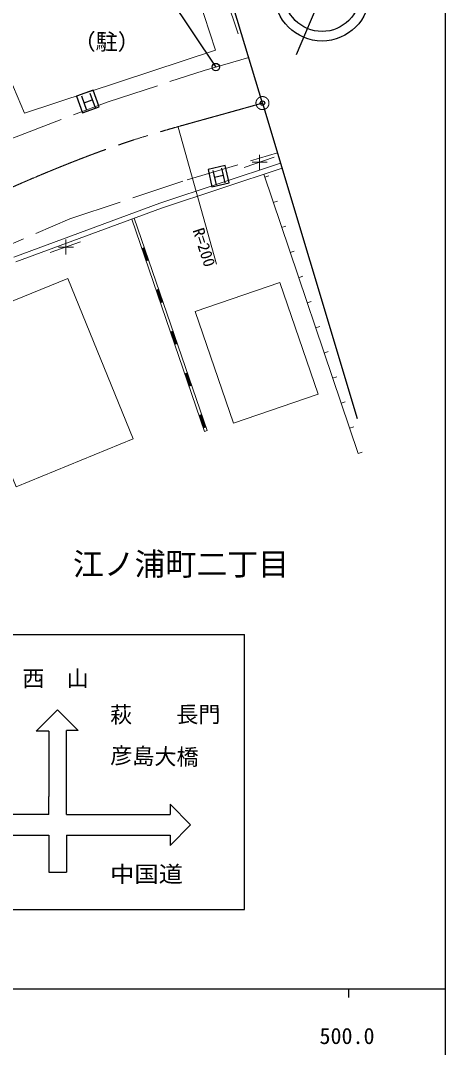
# Model space of a CAD drawing. Units: millimetres, scale not verified. Extents: x 40000 to 680000, y 20000 to 380000.
# Drawn here: x 530848 to 579000, y 198357 to 314627 of the extents above; entities that cross this region are included whole.
import ezdxf
from ezdxf.enums import TextEntityAlignment as Align

# ---------------------------------------------------------------- set-up
doc = ezdxf.new("R2010")
doc.units = ezdxf.units.MM
doc.header["$LTSCALE"] = 1000
doc.header["$PDMODE"] = 32
doc.header["$PDSIZE"] = 500
doc.linetypes.add('CHAIN', pattern=[18.5, 12, -1.5, 3.5, -1.5])
doc.linetypes.add('DASHED', pattern=[7.5, 6, -1.5])
for name, color, linetype, lineweight in [('M-BMK', 2, 'CHAIN', 13), ('M-BMK-OTRS', 5, 'Continuous', 25), ('M-BMK-SRVR', 3, 'Continuous', 25), ('M-STR-HTXT', 7, 'Continuous', 13), ('M-STR-STRC', 7, 'Continuous', 25), ('M-TTL-BAND', 7, 'Continuous', 25), ('M-WORK', 1, 'Continuous', 13)]:
    doc.layers.add(name, color=color, linetype=linetype, lineweight=lineweight)
doc.layers.add('M-BMK-HTXT', color=7, linetype='Continuous')
doc.layers.add('M-OTRS', color=6, linetype='Continuous')
doc.styles.add('ＭＳ ゴシック', font='')
doc.styles.get('ＭＳ ゴシック').set_extended_font_data('MS Gothic')

# ---------------------------------------------------------------- blocks, each defined once
blk = doc.blocks.new('plus')
at = {"color": 0, "linetype": 'Continuous', "lineweight": -2}
for p, q in [((-1.25, 0), (1.25, 0)), ((0, -1.25), (0, 1.25))]:
    blk.add_line(p, q, dxfattribs=at)

msp = doc.modelspace()

# ---------------------------------------------------------------- linework, layer by layer
at = {"layer": 'M-BMK'}
msp.add_circle((558264, 305279), 739, dxfattribs=at)
msp.add_open_spline([(558264, 305279), (547238, 302156), (543948, 301537), (535186, 297990), (533047, 297124), (531860, 296613), (529745, 295691), (526081, 294093), (524016, 293223), (520394, 291532), (516367, 289652), (514176, 288464), (510184, 286513), (507322, 285114), (505816, 284109), (502850, 282947), (500491, 282023), (499123, 281612), (496674, 280962), (494358, 280346), (493064, 279917), (490685, 279633), (488557, 279378), (487340, 279527), (485197, 279570), (482625, 279622), (481189, 279802), (478630, 280055), (477714, 280145), (477208, 280254), (476300, 280399), (472725, 280968), (471544, 281342), (467247, 282385)], degree=3, knots=[0, 0, 0, 0, 1, 1, 1, 2, 2, 2, 3, 3, 3, 4, 4, 4, 5, 5, 5, 6, 6, 6, 7, 7, 7, 8, 8, 8, 9, 9, 9, 10, 10, 10, 11, 11, 11, 11], dxfattribs=at)
at = {"layer": 'M-BMK-OTRS'}
for q in [(548082, 338892), (568997, 269556)]:
    msp.add_line((558264, 305279), q, dxfattribs=at)
at = {"layer": 'M-BMK-SRVR'}
msp.add_line((572556, 335562), (562082, 310748), dxfattribs=at)
for radius in [5387, 4309]:
    msp.add_circle((565014, 317696), radius, dxfattribs=at)
at = {"layer": 'M-OTRS'}
msp.add_point((558264, 305279), dxfattribs=at)
at = {"layer": 'M-STR-HTXT'}
msp.add_line((548725, 302542), (553046, 287030), dxfattribs=at)
at = {"layer": 'M-STR-STRC'}
for p, q in [((544332, 322228), (552980, 309356)), ((539076, 306752), (537197, 306068)), ((537197, 306068), (537881, 304188)), ((538359, 304453), (537778, 306050)), ((538706, 306399), (539289, 304797)), ((539760, 304872), (539076, 306752)), ((537881, 304188), (539760, 304872)), ((538047, 305313), (538978, 305652)), ((554043, 298199), (552093, 297753)), ((552093, 297753), (552539, 295804)), ((553047, 296007), (552668, 297664)), ((553632, 297895), (554012, 296233)), ((554489, 296250), (554043, 298199)), ((552843, 296899), (553809, 297120)), ((552539, 295804), (554489, 296250)), ((516780, 245107), (556242, 245107)), ((556242, 213993), (556242, 245107)), ((532625, 234184), (535030, 236589)), ((535030, 236589), (537370, 234249)), ((534044, 234184), (532625, 234184)), ((534044, 234184), (534055, 226767)), ((537370, 234249), (536049, 234249)), ((536049, 226767), (536049, 234249)), ((534058, 224749), (534055, 226767)), ((536049, 224749), (536049, 226767)), ((550126, 223562), (547786, 225902)), ((547786, 225902), (547786, 224749)), ((534058, 224749), (522475, 224749)), ((536049, 224749), (547786, 224749)), ((547786, 221222), (550126, 223562)), ((522540, 222409), (534060, 222409)), ((534060, 222409), (534065, 218186)), ((536044, 222409), (536049, 218186)), ((536049, 222409), (547786, 222409)), ((547786, 222409), (547786, 221222)), ((534065, 218186), (536049, 218186)), ((516780, 213993), (556242, 213993))]:
    msp.add_line(p, q, dxfattribs=at)
msp.add_circle((552980, 309356), 422, dxfattribs=at)
at = {"layer": 'M-TTL-BAND'}
for p, q in [((579000, 20000), (579000, 370000)), ((40000, 205000), (579000, 205000)), ((568000, 205000), (568000, 204000))]:
    msp.add_line(p, q, dxfattribs=at)
at = {"layer": 'M-WORK'}
for p, q in [((552929, 311269), (550132, 319977)), ((553238, 319842), (555500, 313139)), ((528337, 311005), (531292, 304145)), ((531292, 304145), (552929, 311269)), ((556202, 297974), (559595, 299162)), ((546627, 293938), (560306, 298481)), ((546816, 293369), (560479, 297906)), ((569090, 265616), (558399, 297215)), ((558514, 296876), (558988, 297036)), ((559476, 294034), (559949, 294194)), ((530092, 287852), (546627, 293938)), ((530299, 287289), (546834, 293375)), ((543742, 292237), (543459, 292139)), ((543459, 292139), (551708, 268105)), ((543742, 292237), (551992, 268202)), ((560437, 291192), (560911, 291352)), ((534220, 288361), (537660, 289560)), ((544879, 288926), (544595, 288829)), ((544652, 288849), (545139, 287430)), ((544708, 288868), (545195, 287449)), ((544765, 288887), (545252, 287469)), ((544822, 288907), (545309, 287488)), ((561399, 288350), (561872, 288511)), ((545082, 287410), (545366, 287508)), ((562360, 285509), (562834, 285669)), ((546502, 284197), (546218, 284100)), ((546275, 284119), (546762, 282701)), ((546332, 284139), (546819, 282720)), ((546388, 284158), (546875, 282740)), ((546445, 284178), (546932, 282759)), ((546705, 282681), (546989, 282778)), ((563321, 282667), (563795, 282827)), ((548125, 279468), (547841, 279371)), ((547898, 279390), (548385, 277971)), ((547955, 279410), (548442, 277991)), ((548012, 279429), (548499, 278010)), ((548068, 279449), (548555, 278030)), ((564283, 279825), (564756, 279985)), ((548328, 277952), (548612, 278049)), ((565244, 276983), (565718, 277144)), ((549748, 274739), (549465, 274641)), ((549521, 274661), (550008, 273242)), ((549578, 274680), (550065, 273262)), ((549635, 274700), (550122, 273281)), ((549692, 274719), (550178, 273301)), ((549951, 273223), (550235, 273320)), ((566206, 274142), (566679, 274302)), ((567167, 271300), (567641, 271460)), ((551371, 270010), (551088, 269912)), ((551144, 269932), (551631, 268513)), ((551201, 269951), (551688, 268532)), ((551258, 269971), (551745, 268552)), ((551315, 269990), (551802, 268571)), ((551575, 268494), (551858, 268591)), ((568129, 268458), (568602, 268618)), ((551992, 268202), (551708, 268105)), ((569090, 265616), (569564, 265776))]:
    msp.add_line(p, q, dxfattribs=at)
at = {"layer": 'M-WORK', "linetype": 'DASHED'}
for points in [[(488576, 286277), (489974, 284883), (498839, 286509), (507330, 290981), (519573, 296907), (529846, 301270), (540651, 305382), (551674, 308979), (556703, 310433)], [(483293, 264754), (490423, 268436), (500720, 273784), (513713, 281125), (522087, 285839), (525675, 287551), (536441, 292172), (549716, 296581), (559956, 299648)]]:
    msp.add_lwpolyline(points, dxfattribs=at)
at = {"layer": 'M-WORK'}
for points in [[(522932, 280024), (530356, 261835), (543622, 267249), (536199, 285438)], [(550655, 281677), (554983, 269047), (564563, 272330), (560236, 284960)]]:
    msp.add_lwpolyline(points, close=True, dxfattribs=at)

# ---------------------------------------------------------------- block references
at = {"layer": 'M-WORK', "xscale": 680, "yscale": 680}
for p in [(557933, 298580), (535985, 288976)]:
    msp.add_blockref('plus', p, dxfattribs=at)

# ---------------------------------------------------------------- texts
at = {"layer": 'M-BMK-HTXT', "style": 'ＭＳ ゴシック'}
msp.add_text('江ノ浦町二丁目', height=2566, dxfattribs=at).set_placement((536779, 251036), align=Align.BOTTOM_LEFT)
at = {"layer": 'M-STR-HTXT', "style": 'ＭＳ ゴシック'}
msp.add_text('R=200', height=1320, rotation=287.723, dxfattribs=at).set_placement((549961, 290768), align=Align.BOTTOM_LEFT)
at = {"layer": 'M-STR-STRC', "style": 'ＭＳ ゴシック'}
msp.add_text('西\u3000山', height=1833, dxfattribs=at).set_placement((531064, 238670), align=Align.BOTTOM_LEFT)
for s, rotation, p in [('萩\u3000\u3000長門', 0.192, (541002, 234571)), ('彦島大橋', 358.853, (541002, 229962))]:
    msp.add_text(s, height=1833, rotation=rotation, dxfattribs=at).set_placement(p, align=Align.BOTTOM_LEFT)
at = {"layer": 'M-STR-STRC', "style": 'ＭＳ ゴシック', "width": 1.1}
msp.add_text('中国道', height=1833, dxfattribs=at).set_placement((541002, 216522), align=Align.BOTTOM_LEFT)
at = {"layer": 'M-TTL-BAND', "style": 'ＭＳ ゴシック'}
msp.add_text('500.0', height=1833, dxfattribs=at).set_placement((567844, 198195), align=Align.BOTTOM_CENTER)
at = {"layer": 'M-WORK', "style": 'ＭＳ ゴシック'}
msp.add_text('（駐）', height=1833, rotation=359.519, dxfattribs=at).set_placement((536849, 310792), align=Align.BOTTOM_LEFT)

doc.saveas('drawing.dxf')
